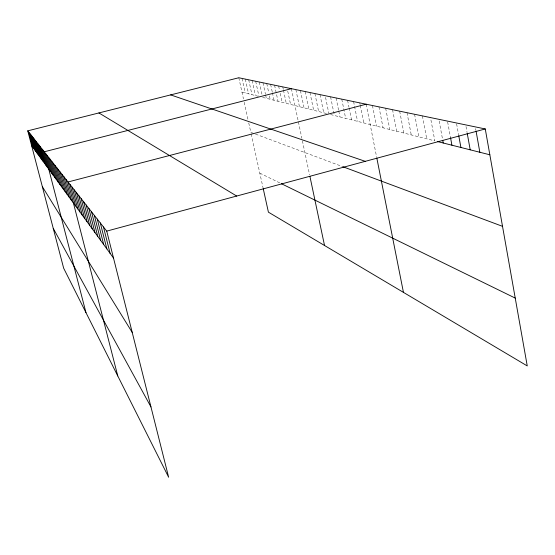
<?xml version="1.0" encoding="UTF-8"?>
<svg xmlns="http://www.w3.org/2000/svg" width="555" height="555" viewBox="0 0 555 555"><rect width="100%" height="100%" fill="white"/><g stroke="black" fill="none" stroke-linecap="round" stroke-linejoin="round"><path stroke-width="0.42" stroke-dasharray="2.77 2.08" d="M241.959 92.151L258.276 96.279M262.626 97.375L326.742 113.574M330.537 114.531L434.842 140.887L430.493 117.577M253.482 133.339L250.818 132.347L248.619 122.357M255.508 134.095L341.894 166.354M259.816 173.146L280.58 183.303M238.789 77.755L243.444 98.887M244.186 102.259L248.064 119.845M251.165 133.921L263.056 187.84M248.702 79.816L251.956 94.676M245.324 79.115L248.55 93.816M242.022 78.428L245.22 92.976M259.296 82.015L262.099 94.947M255.682 81.266L258.803 95.613M252.157 80.537L255.432 95.557M266.761 83.569L268.717 92.664M269.432 95.966L270.146 99.276M262.987 82.785L265.457 94.225M265.637 95.044L266.344 98.311M278.631 86.032L279.498 90.097M280.192 93.351L282.106 102.293M274.579 85.192L278.027 101.267M270.625 84.374L272.241 91.894M272.422 92.734L274.038 100.261M287.74 91.11L290.563 104.437M282.779 86.899L283.307 89.362M283.48 90.188L286.283 103.355M295.857 89.612L299.45 106.678M291.389 88.682L301.885 138.348M302.413 140.859L309.593 174.839M305.139 91.54L308.795 109.037M300.435 90.562L304.064 107.843M314.907 93.573L318.625 111.527M309.961 92.539L313.644 110.265M325.556 97.389L328.824 113.31M319.992 94.627L323.745 112.818M336.094 97.971L338.606 110.32M338.772 111.146L339.944 116.911M330.579 96.827L334.394 115.509M347.596 100.358L348.963 107.136M349.13 107.982L351.523 119.838M341.762 99.151L345.654 118.354M353.604 101.607L357.559 121.365M366.154 104.215L376.644 157.12M359.786 102.89L360.119 104.562M360.285 105.394L363.782 122.932M372.467 105.526L376.533 126.158M385.656 108.267L389.79 129.509M378.961 106.872L383.061 127.803M392.552 109.696L396.728 131.257M407.009 112.7L411.255 134.927M399.669 111.173L403.873 133.068M414.585 114.274L418.865 136.849M422.404 115.898L426.726 138.84M439.158 121.004L442.613 139.624M456.592 123.814L458.596 134.796M447.642 121.94L450.549 137.73M466.006 126.554L467.06 132.374M475.614 128.58L475.912 130.272"/><path stroke-width="0.83" d="M485.264 128.954L238.789 77.755L27.75 130.841L106.733 231.116L485.264 128.954L527.25 365.925L268.412 212.163L263.23 188.651M366.154 104.215L68.029 181.978L117.764 375.936M291.389 88.682L44.247 151.786L85.969 312.625M437.361 141.525L489.843 154.79M170.649 94.898L365.28 161.339M342.678 166.646L502.518 226.336M281.336 183.677L515.234 298.097M98.908 112.943L236.68 196.047M31.6 145.563L113.497 258.006M42.346 186.66L132.215 332.417M53.245 228.355L150.953 406.926M31.926 136.142L35.936 151.522M30.844 134.775L34.819 149.982M29.79 133.436L33.723 148.476M28.756 132.125L32.648 147.006M27.75 130.841L63.665 268.211L168.644 477.244L106.733 231.116M45.656 153.575L50.2 171.106M42.874 150.044L47.314 167.138M41.535 148.345L45.919 165.23M40.231 146.686L44.566 163.364M38.954 145.07L43.241 161.547M37.712 143.488L41.951 159.778M36.498 141.948L40.688 158.05M35.319 140.45L39.461 156.357M34.16 138.979L38.26 154.706M33.029 137.543L37.088 153.097M60.224 172.071L65.323 191.863M58.421 169.774L63.443 189.29M56.666 167.548L61.626 186.785M54.959 165.383L59.857 184.357M53.301 163.274L58.129 181.991M51.684 161.227L56.457 179.695M50.116 159.236L54.834 177.461M48.59 157.301L53.245 175.283M47.106 155.414L51.705 173.167M74.294 189.935L79.906 211.892M72.143 187.195L77.672 208.826M70.055 184.544L75.508 205.856M65.99 179.383L71.297 200.064M64.005 176.872L69.243 197.247M62.091 174.436L67.252 194.514M88.807 208.354L94.94 232.531M86.178 205.017L92.22 228.799M83.638 201.798L89.591 225.184M81.19 198.683L87.052 221.695M78.81 195.672L84.589 218.323M76.514 192.758L82.209 215.056M100.302 222.957L106.844 248.876M97.271 219.1L103.709 244.568M94.343 215.389L100.677 240.412M91.526 211.809L97.756 236.402M103.459 226.96L110.105 253.357M309.926 176.428L324.522 245.49M376.803 157.953L403.443 292.381M442.772 140.47L443.237 143.01M458.749 135.642L460.907 147.477M450.549 137.73L451.923 145.202M467.206 133.207L470.21 149.822M476.065 131.119L479.846 152.264"/></g></svg>
